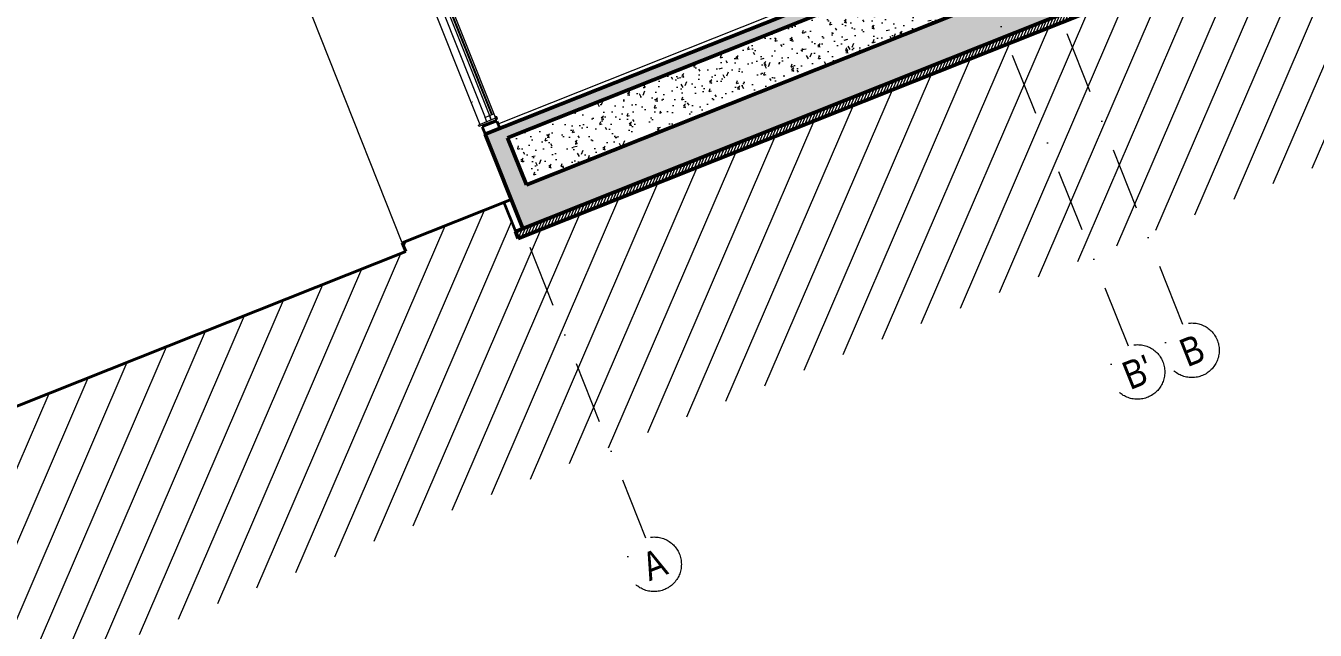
# Model space of a CAD drawing. Header units: millimetres. Extents: x 1852829 to 1882754, y -270850 to -231658.
# Drawn here: x 1864635.1 to 1865047.9, y -233441.4 to -233247.8 of the extents above; entities that cross this region are included whole.
import ezdxf
from ezdxf.enums import TextEntityAlignment as Align

# ---------------------------------------------------------------- set-up
doc = ezdxf.new("R2010")
doc.units = ezdxf.units.MM
doc.linetypes.add('aks line', pattern=[0.4001, 0.2, -0.1, 0.0001, -0.1])
doc.linetypes.add('su yalıtım', pattern=[30, 12, -18])
for name, color, linetype, lineweight in [('a_aks_line', 251, 'aks line', 13), ('a_ba', 6, 'Continuous', 50), ('a_doğrama', 251, 'Continuous', 20), ('a_duvar', 251, 'Continuous', 35), ('a_görünüş_ince', 8, 'Continuous', 20), ('a_görünüş_kalın', 20, 'Continuous', 40), ('a_hatch_ba', 252, 'Continuous', 13), ('a_hatch_misc', 251, 'Continuous', 15), ('a_kaplama', 40, 'Continuous', 15), ('a_not_malzeme_text', 252, 'Continuous', 5), ('a_yalıtım_su', 7, 'su yalıtım', 13)]:
    doc.layers.add(name, color=color, linetype=linetype, lineweight=lineweight)
doc.styles.add('arial_1_18', font='ARIALN.TTF', dxfattribs={"height": 0.2})

# ---------------------------------------------------------------- blocks, each defined once
blk = doc.blocks.new('kesti_vaziyet')
at = {"layer": 'a_hatch_ba'}
h = blk.add_hatch(dxfattribs=at)
h.set_pattern_fill('ANSI33', color=256, scale=0.25)
h.set_pattern_definition([(45, (-491373.7089, 61297.3185), (-1.122532015, 1.122532015), []), (45, (-491372.5864, 61297.3185), (-1.122532015, 1.122532015), [0.79375, -0.396875])])
h.paths.add_polyline_path([(1978, 27.98), (1793, 27.98), (1793, 106.73), (1971.75, 106.73), (1971.75, 97.98), (1978, 97.98), (1978, 110.48), (1793, 110.48), (1793, 189.23), (1971.75, 189.23), (1971.75, 180.48), (1978, 180.48), (1978, 192.98), (1793, 192.98), (1793, 271.73), (1971.75, 271.73), (1971.75, 262.98), (1978, 262.98), (1978, 267.48), (2028, 267.48), (2028, 275.48), (1978, 275.48), (1793, 275.48), (1793, 360.48), (1800.5, 360.48), (1800.5, 364.23), (1734.25, 364.23), (1734.25, 360.48), (1786.75, 360.48), (1786.75, 305.48), (1734.25, 305.48), (1734.25, 301.73), (1786.75, 301.73), (1786.75, 271.73), (1786.75, 189.23), (1786.75, 106.73), (1786.75, 27.98), (1786.75, -9.52), (1736.75, -9.52), (1736.75, 27.98), (1731.75, 27.98), (1703.62, 27.98), (1703.62, 32.32), (1696.87, 32.32), (1696.87, 36.66), (1690.12, 36.66), (1690.12, 41), (1683.37, 41), (1683.37, 45.35), (1676.62, 45.35), (1676.62, 49.69), (1669.04, 49.69), (1669.04, 54.03), (1661.4, 54.03), (1661.4, 58.37), (1653.57, 58.37), (1653.57, 62.71), (1643.08, 62.71), (1643.08, 67.06), (1629.25, 67.06), (1629.25, 63.9), (1643.08, 59.49), (1653.57, 55.08), (1661.4, 50.68), (1669.04, 46.27), (1676.62, 41.86), (1683.37, 37.45), (1690.12, 33.04), (1703.62, 24.23), (1731.75, 24.23), (1731.75, 7.98), (1630.5, 7.98), (1630.5, 27.98), (1458, 27.98), (1458, -4.52), (1729.25, -4.52), (1729.25, -17.02), (1795.5, -17.02), (1795.5, -4.52), (1978, -4.52)])
h.paths.add_polyline_path([(1793, 7.98), (1793, 24.23), (1971.75, 24.23), (1971.75, 7.98)], flags=16)
h.paths.add_polyline_path([(1624.25, 7.98), (1464.25, 7.98), (1464.25, 24.23), (1624.25, 24.23)], flags=16)
h = blk.add_hatch(dxfattribs=at)
h.set_pattern_fill('ANSI31', color=256, scale=0.25)
h.set_pattern_definition([(45, (-491373.7089, 61297.3185), (-0.5612660076, 0.5612660076), [])])
h.paths.add_polyline_path([(1729.25, -4.52), (1455.5, -4.52), (1455.5, -7.02), (1729.25, -7.02)])
at = {"layer": 'a_hatch_misc'}
h = blk.add_hatch(dxfattribs=at)
h.set_pattern_fill('AR-CONC', color=256, scale=0.05)
h.set_pattern_definition([(50, (-491373.709, 61297.3185), (9.10923345, -0.79695428), [0.9525, -10.4775]), (355, (-491373.709, 61297.318), (-1.76217107, 9.55284226), [0.762, -8.3820292]), (100.4514447, (-491372.95, 61297.252), (7.34706235, 8.7558876), [0.80950044, -8.90451223]), (46.1842, (-491373.709, 61299.858), (13.55395204, -2.1021164), [1.42875, -15.71625]), (96.6355576, (-491372.58, 61299.683), (11.8702067, 12.37130623), [1.21425116, -13.3567804]), (351.1841512, (-491373.709, 61299.858), (11.8702067, 12.37130623), [1.14299835, -12.5729866]), (21, (-491372.439, 61299.2235), (7.58071956, -5.11325991), [0.9525, -10.4775]), (326, (-491372.439, 61299.223), (3.09010142, 9.2093983), [0.762, -8.382]), (71.451445, (-491371.807, 61298.797), (10.67082096, 4.09613844), [0.80950044, -8.90449688]), (37.5, (-491373.709, 61297.3185), (0.154430163, 4.227751944), [0, -8.2804, 0, -8.509, 0, -8.41375]), (7.5, (-491373.709, 61297.3185), (3.340983126, 5.00902874), [0, -4.8514, 0, -8.0899, 0, -3.20675]), (327.5, (-491376.541, 61297.3185), (6.779529758, -0.2864372), [0, -3.175, 0, -9.906, 0, -13.1445]), (317.5, (-491377.811, 61297.3185), (7.40645907, 1.27132455), [0, -4.1275, 0, -6.5786, 0, -9.3345])])
h.paths.add_polyline_path([(1624.25, 7.98), (1624.25, 24.23), (1464.25, 24.23), (1464.25, 7.98)])
h = blk.add_hatch(dxfattribs=at)
h.set_pattern_fill('ANSI31', color=256, scale=3)
h.set_pattern_definition([(45, (-1846351.883, 237468.642), (-6.73519209, 6.73519209), [])])
h.paths.add_polyline_path([(0, 0), (0, -80), (2160.5, -80), (2160.5, 5.48), (1980.5, 5.48), (1980.5, -7.02), (1795.5, -7.02), (1795.5, -17.02), (1798, -17.02), (1798, -19.52), (1726.75, -19.52), (1726.75, -17.02), (1729.25, -17.02), (1729.25, -7.02), (1455.5, -7.02), (1455.5, 5.48), (1420.5, 5.48), (1420.5, 2.48), (1218.46, 2.48), (1218.46, -10.52), (1082.21, -10.52), (1082.21, -27.52), (1009.71, -27.52), (1009.71, -10.52), (745.96, -10.52), (745.96, 2.48), (710.96, 2.48), (710.96, 0), (511.08, 0), (511.08, -12.5), (309.83, -12.5), (309.83, -30), (241.08, -30), (241.08, -12.5), (111.08, -12.5), (111.08, 0)])
at = {"layer": 'a_aks_line', "ltscale": 100}
for p, q in [((1458, -111.25), (1458, 46.66)), ((1624.25, -111.25), (1624.25, 46.66)), ((1643, -111.25), (1643, 46.66))]:
    blk.add_line(p, q, dxfattribs=at)
for centre in [(1457.32, -119.98), (1623.91, -119.99), (1642.66, -119.99)]:
    blk.add_circle(centre, 8.75, dxfattribs=at)
at = {"layer": 'a_ba'}
for p, q in [((1458, 27.98), (1630.5, 27.98)), ((1458, 27.98), (1458, -4.52)), ((1464.25, 24.23), (1624.25, 24.23)), ((1464.25, 24.23), (1464.25, 7.98)), ((1464.25, 7.98), (1624.25, 7.98)), ((1455.5, -4.52), (1729.25, -4.52)), ((1455.5, -7.02), (1729.25, -7.02))]:
    blk.add_line(p, q, dxfattribs=at)
blk.add_lwpolyline([(1455.5, -4.52), (1455.5, -7.02)], dxfattribs=at)
at = {"layer": 'a_doğrama'}
for points in [[(1462.12, 81.48), (1462.12, 32.98)], [(1462.37, 81.48), (1462.37, 32.98)]]:
    blk.add_lwpolyline(points, dxfattribs=at)
for points in [[(1461.5, 31.48), (1460, 31.48), (1460, 32.98), (1461.5, 32.98)], [(1463, 31.48), (1461.5, 31.48), (1461.5, 32.98), (1463, 32.98)], [(1463.25, 31.98), (1463, 31.98), (1463, 30.98), (1463.5, 30.98), (1463.5, 31.73)]]:
    blk.add_lwpolyline(points, close=True, dxfattribs=at)
at = {"layer": 'a_duvar'}
blk.add_line((1463, 30.48), (1458, 30.48), dxfattribs=at)
for points in [[(1458, 30.48), (1458, 27.98)], [(1463, 30.48), (1463, 27.98)]]:
    blk.add_lwpolyline(points, dxfattribs=at)
blk.add_lwpolyline([(1458, -4.52), (1458, 5.48), (1455.5, 5.48), (1455.5, -4.52)], close=True, dxfattribs=at)
at = {"layer": 'a_görünüş_ince'}
blk.add_line((1420.5, 5.48), (1420.5, 111.73), dxfattribs=at)
for points in [[(1457.5, 82.48), (1457.5, 31.48)], [(1460, 81.48), (1460, 32.98)], [(1461.5, 81.48), (1461.5, 32.98)], [(1463, 81.48), (1463, 32.98)]]:
    blk.add_lwpolyline(points, dxfattribs=at)
at = {"layer": 'a_görünüş_kalın'}
blk.add_line((1458, 5.48), (1420.5, 5.48), dxfattribs=at)
for points in [[(1420.5, 5.48), (1420.5, 2.48)], [(1215.96, 2.48), (1420.5, 2.48)]]:
    blk.add_lwpolyline(points, dxfattribs=at)
at = {"layer": 'a_kaplama'}
for p, q in [((1463, 30.98), (1457, 30.98)), ((1463, 31.48), (1457.12, 31.48))]:
    blk.add_line(p, q, dxfattribs=at)
for points in [[(1457.12, 31.48), (1457, 31.35)], [(1457, 30.98), (1457, 31.35)], [(1463, 30.98), (1463, 31.48)], [(1565.5, 29.48), (1463, 29.48)]]:
    blk.add_lwpolyline(points, dxfattribs=at)
at = {"layer": 'a_yalıtım_su', "const_width": 0.25}
blk.add_lwpolyline([(1458, 5.48), (1458, -4.52), (1729.25, -4.52), (1729.25, -17.02), (1795.5, -17.02), (1795.5, -4.52), (1978, -4.52), (1978, 5.48)], dxfattribs=at)
at = {"layer": 'a_aks_line', "ltscale": 100, "style": 'arial_1_18'}
for s, p in [('A', (1457.37, -124.53)), ("B'", (1623.96, -124.54)), ('B', (1642.71, -124.54))]:
    blk.add_text(s, height=9, dxfattribs=at).set_placement(p, align=Align.CENTER)

msp = doc.modelspace()

# ---------------------------------------------------------------- block references
at = {"layer": 'a_not_malzeme_text', "rotation": 21.69869791178304}
msp.add_blockref('kesti_vaziyet', (1863437.8, -233847.6), dxfattribs=at)

doc.saveas('drawing.dxf')
